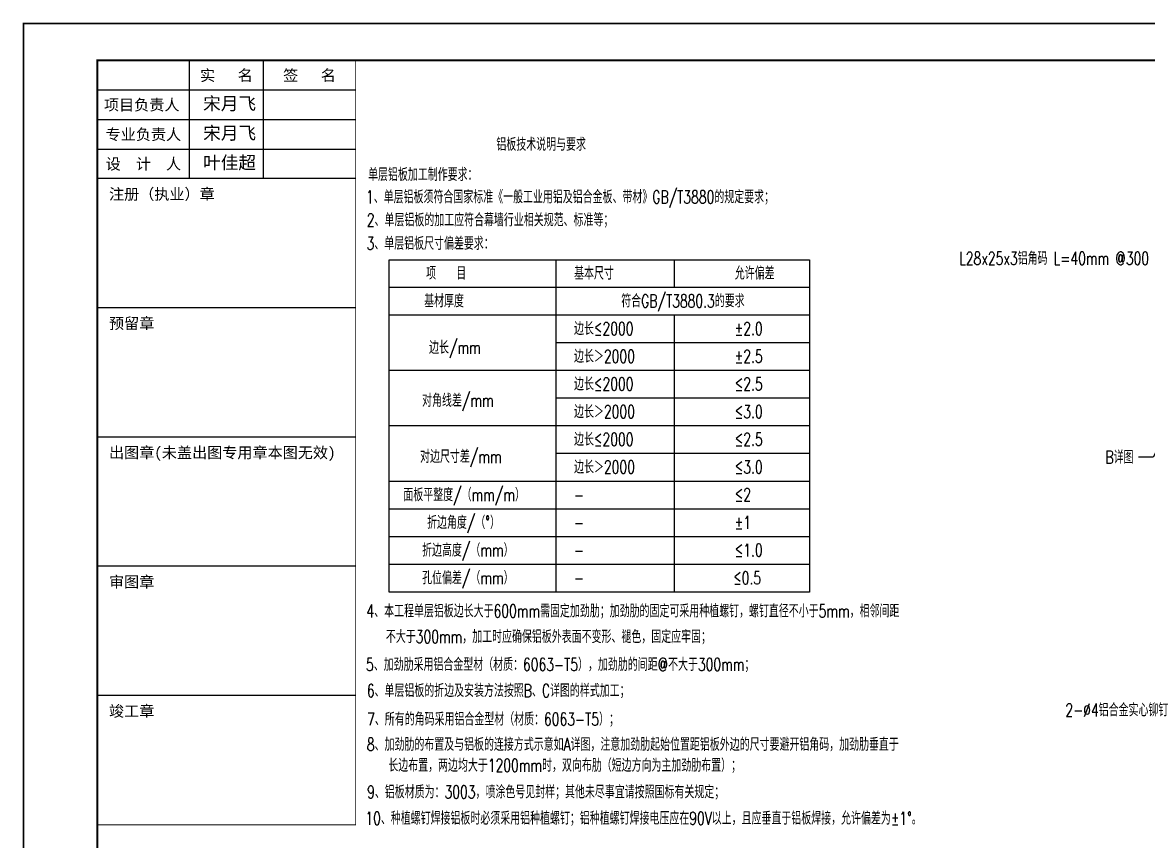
# Model space of a CAD drawing. Extents: x -160106 to 966792, y -663931 to 1550022.
# Drawn here: x -89428 to -88818, y -138901 to -138458 of the extents above; entities that cross this region are included whole.
import ezdxf
from ezdxf.enums import TextEntityAlignment as Align

# ---------------------------------------------------------------- set-up
doc = ezdxf.new("R2010")
doc.units = 0
for name, color, linetype in [('!ZN1-文字-7', 7, 'Continuous'), ('!ZN1-标注-173', 173, 'Continuous'), ('0-cxFrame', 155, 'Continuous'), ('qianming', 155, 'Continuous')]:
    doc.layers.add(name, color=color, linetype=linetype)
doc.layers.add('0-cxText', color=131, linetype='Continuous', lineweight=25)
doc.styles.add('cx_biaoti', font='')
doc.styles.add('cx_tuming', font='simhei.ttf')
doc.styles.add('cx_tuqian1', font='')
doc.styles.add('ZNDimTStyle', font='ROMANS.shx', dxfattribs={"width": 0.7, "bigfont": 'CHINESE.shx'})
doc.styles.add('ZNTextStyle', font='ROMANS.shx', dxfattribs={"width": 0.7, "bigfont": 'CHINESE.shx'})
doc.styles.add('图框宋体', font='', dxfattribs={"width": 0.75})
doc.styles.add('黑体', font='simhei.ttf', dxfattribs={"height": 12})
doc.styles.get('cx_biaoti').set_extended_font_data('SimSun')
doc.styles.get('cx_tuqian1').set_extended_font_data('SimSun')
doc.styles.get('图框宋体').set_extended_font_data('SimSun')
doc.dimstyles.new('ZN机械-2', dxfattribs={"dimscale": 2, "dimtxt": 2.5, "dimasz": 1.5, "dimexe": 1, "dimexo": 2, "dimgap": 0.9, "dimtad": 1, "dimdec": 0, "dimzin": 0, "dimdsep": 46, "dimtxsty": 'ZNDimTStyle', "dimcen": 2.5, "dimdle": 1, "dimclrd": 173, "dimclre": 173, "dimclrt": 7, "dimazin": 2, "dimtfac": 1, "dimtdec": 4, "dimtix": 1, "dimtmove": 2, "dimatfit": 3, "dimfxl": 0, "dimfrac": 2, "dimtolj": 1, "dimtzin": 0, "dimarcsym": 0})

# ---------------------------------------------------------------- blocks, each defined once
blk = doc.blocks.new('zjcx_lan_xinxi(Dragon)')
for p, q in [((7000, -3200), (0, -3200)), ((7000, -6700), (0, -6700)), ((7000, -10200), (0, -10200)), ((7000, -13700), (0, -13700)), ((7000, -17200), (0, -17200))]:
    blk.add_line(p, q)
at = {"const_width": 25}
blk.add_lwpolyline([(0, -20700), (7000, -20700), (7000, 0), (0, 0)], close=True, dxfattribs=at)
for points in [[(2500, -3200), (2500, 0)], [(4500, -3200), (4500, 0)], [(0, -800), (7000, -800)], [(0, -1600), (7000, -1600)], [(0, -2400), (7000, -2400)]]:
    blk.add_lwpolyline(points)
for points in [[(7000, -3200), (7000, 0)], [(0, -3200), (7000, -3200)], [(0, -20700), (7000, -20700), (7000, -3200)], [(0, -20700), (7000, -20700)]]:
    blk.add_lwpolyline(points, dxfattribs=at)
at = {"style": '图框宋体'}
for s, p in [('实   名', (3500, -400)), ('签   名', (5750, -400)), ('项目负责人', (1204, -1200)), ('专业负责人', (1250, -2000)), ('设  计  人', (1250, -2800))]:
    blk.add_text(s, height=300, dxfattribs=at).set_placement(p, align=Align.MIDDLE)
for s, p in [('注册（执业）章', (318, -3771)), ('预留章', (318, -7271)), ('出图章(未盖出图专用章本图无效)', (318, -10771)), ('审图章', (318, -14271)), ('竣工章', (318, -17771))]:
    blk.add_text(s, height=300, dxfattribs=at).set_placement(p)
blk = doc.blocks.new('T-信息(Dragon)')
at = {"layer": '0-cxFrame'}
blk.add_blockref('zjcx_lan_xinxi(Dragon)', (0, 0), dxfattribs=at)
at = {"layer": 'qianming', "color": 3, "style": 'cx_biaoti'}
for s, p in [('宋月飞', (3585, -1168)), ('宋月飞', (3585, -1968)), ('叶佳超', (3585, -2768))]:
    blk.add_text(s, height=350, dxfattribs=at).set_placement(p, align=Align.MIDDLE_CENTER)
blk = doc.blocks.new('TK22.A2 L(Dragon)')
at = {"layer": '0-cxFrame', "color": 7, "const_width": 0.5}
blk.add_lwpolyline([(0, 0), (-594, 0), (-594, 420), (0, 420)], close=True, dxfattribs=at)
at = {"layer": '0-cxFrame', "const_width": 0.5}
blk.add_lwpolyline([(-80, 10), (-574, 10), (-574, 410), (-80, 410)], close=True, dxfattribs=at)
at = {"layer": '0-cxFrame', "xscale": 0.01, "yscale": 0.01, "zscale": 0.01}
blk.add_blockref('T-信息(Dragon)', (-574, 410), dxfattribs=at)
at = {"style": '黑体', "flags": 4}
blk.add_attdef('图幅', text='', height=3.3, dxfattribs=at).set_placement((-40, 3), align=Align.RIGHT)
at = {"layer": '0-cxText', "flags": 4}
for tag, height, style, p in [('建设单位', 3.5, 'cx_tuming', (-45, 240)), ('项目名称', 3.5, 'cx_tuming', (-45, 210)), ('子项名称', 3.5, 'cx_tuming', (-45, 180)), ('工程编号', 3.3, 'cx_tuqian1', (-35, 165)), ('图名1', 3.5, 'cx_tuming', (-45, 87)), ('图名2', 3.5, 'cx_tuming', (-45, 79)), ('图名3', 3.5, 'cx_tuming', (-45, 71)), ('出图日期', 3.3, 'cx_tuqian1', (-39, 60)), ('专业', 3.3, 'cx_tuqian1', (-55, 52)), ('图号', 3.3, 'cx_tuqian1', (-55, 44)), ('版次', 3.3, 'cx_tuqian1', (-20, 44))]:
    blk.add_attdef(tag, text='', height=height, dxfattribs=dict(at, style=style)).set_placement(p, align=Align.MIDDLE)
at = {"layer": 'Defpoints', "color": 6, "flags": 4}
for tag, height, style, p in [('tufu', 3.3, '黑体', (-12, 12)), ('dwfname', 4, 'cx_tuqian1', (-80, 3))]:
    blk.add_attdef(tag, text='', height=height, dxfattribs=dict(at, style=style)).set_placement(p, align=Align.RIGHT)
blk = doc.blocks.new('20190422154401')
at = {"color": 3}
blk.add_lwpolyline([(0, 0), (227.73, 0), (227.73, -180), (0, -180)], close=True, dxfattribs=at)
for points in [[(90.33, 0), (90.33, -180)], [(154.43, 0), (154.43, -15)], [(227.73, -15), (0, -15)], [(227.73, -30), (0, -30)], [(154.43, -30), (154.43, -180)], [(227.73, -45), (90.33, -45)], [(227.73, -60), (0, -60)], [(227.73, -75), (90.33, -75)], [(227.73, -90), (0, -90)], [(227.73, -105), (90.33, -105)], [(227.73, -120), (0, -120)], [(227.73, -135), (0, -135)], [(227.73, -150), (0, -150)], [(227.73, -165), (0, -165)]]:
    blk.add_lwpolyline(points, dxfattribs=at)
at = {"layer": '!ZN1-文字-7', "style": 'ZNTextStyle', "width": 0.7}
for s, p in [('项   目', (20.07, -10.77)), ('基本尺寸', (100.24, -10.77)), ('允许偏差', (187.29, -10.77)), ('基材厚度', (19, -25.77)), ('符合GB/T3880.3的要求', (125.8, -25.77)), ('边长≤2000', (100.24, -40.77)), ('±2.0', (187.29, -40.77)), ('边长/mm', (21.67, -51.03)), ('边长＞2000', (100.24, -55.77)), ('±2.5', (187.29, -55.77)), ('边长≤2000', (100.24, -70.77)), ('≤2.5 ', (187.29, -70.77)), ('对角线差/mm', (17.89, -79.69)), ('边长＞2000', (100.24, -85.77)), ('≤3.0', (187.29, -85.77)), ('边长≤2000', (100.24, -100.77)), ('≤2.5 ', (187.29, -100.77)), ('对边尺寸差/mm', (16.81, -110.07)), ('边长＞2000', (100.24, -115.77)), ('≤3.0', (187.29, -115.77)), ('面板平整度/（mm/m）', (7.75, -130.77)), ('-', (100.24, -130.77)), ('≤2', (187.29, -130.77)), ('折边角度/（°）', (20.59, -145.77)), ('±1', (187.29, -145.77)), ('-', (100.24, -145.77)), ('折边高度/（mm）', (17.89, -160.77)), ('-', (100.24, -160.77)), ('≤1.0', (187.29, -160.77)), ('孔位偏差/（mm）', (17.89, -175.77)), ('≤0.5', (186.46, -175.77)), ('-', (100.24, -175.77))]:
    blk.add_text(s, height=7, dxfattribs=at).set_placement(p)
blk = doc.blocks.new('20190422154442')
at = {"ltscale": 20}
blk.add_blockref('20190422154401', (0, 0), dxfattribs=at)

msp = doc.modelspace()

# ---------------------------------------------------------------- block references
at = {"ltscale": 20}
msp.add_blockref('20190422154442', (-89229.29, -138586.11), dxfattribs=at)
at = {"layer": '0-cxFrame', "xscale": 2, "yscale": 2, "zscale": 2}
msp.add_blockref('TK22.A2 L(Dragon)', (-88239.4, -139298.12), dxfattribs=at)

# ---------------------------------------------------------------- texts
at = {"layer": '!ZN1-文字-7', "ltscale": 20, "style": 'ZNTextStyle', "width": 0.7}
msp.add_text('铝板技术说明与要求', height=7, dxfattribs=at).set_placement((-89146.9, -138523.59), align=Align.MIDDLE_CENTER)
for s, p in [('单层铝板加工制作要求：', (-89240.67, -138539.96)), ('1、单层铝板须符合国家标准《一般工业用铝及铝合金板、带材》GB/T3880的规定要求；', (-89241.77, -138552.06)), ('2、单层铝板的加工应符合幕墙行业相关规范、标准等；', (-89241.34, -138564.54)), ('3、单层铝板尺寸偏差要求：', (-89241.48, -138577.24)), ('B详图', (-88841.14, -138693.02)), ('4、本工程单层铝板边长大于600mm需固定加劲肋；加劲肋的固定可采用种植螺钉，螺钉直径不小于5mm，相邻间距', (-89241.54, -138776.33)), ('不大于300mm，加工时应确保铝板外表面不变形、褪色，固定应牢固；', (-89231.01, -138790.23)), ('5、加劲肋采用铝合金型材（材质：6063-T5），加劲肋的间距@不大于300mm；', (-89241.77, -138805.3)), ('6、单层铝板的折边及安装方法按照B、C详图的样式加工；', (-89241.35, -138819.44)), ('7、所有的角码采用铝合金型材（材质：6063-T5）；', (-89241.18, -138834.9)), ('8、加劲肋的布置及与铝板的连接方式示意如A详图，注意加劲肋起始位置距铝板外边的尺寸要避开铝角码，加劲肋垂直于', (-89241.34, -138848.59)), ('长边布置，两边均大于1200mm时，双向布肋（短边方向为主加劲肋布置）；', (-89229.69, -138859.92)), ('9、铝板材质为：3003，喷涂色号见封样；其他未尽事宜请按照国标有关规定；', (-89241.18, -138874.34)), ('10、种植螺钉焊接铝板时必须采用铝种植螺钉；铝种植螺钉焊接电压应在90V以上，且应垂直于铝板焊接，允许偏差为±1%%D。', (-89242.13, -138888.57))]:
    msp.add_text(s, height=7, dxfattribs=at).set_placement(p, align=Align.MIDDLE_LEFT)
for s, p in [('L28x25x3铝角码 L=40mm @300', (-88817.5, -138585.34)), ('2-∅4铝合金实心铆钉', (-88807.05, -138829.95))]:
    msp.add_text(s, height=7, dxfattribs=at).set_placement(p, align=Align.MIDDLE_RIGHT)

# ---------------------------------------------------------------- leaders
at = {"layer": '!ZN1-标注-173'}
msp.add_leader([(-88808.24, -138679.41), (-88815.2, -138693.02), (-88823.28, -138693.02)], dimstyle='ZN机械-2', override={"dimasz": 1.5}, dxfattribs=at)

doc.saveas('drawing.dxf')
